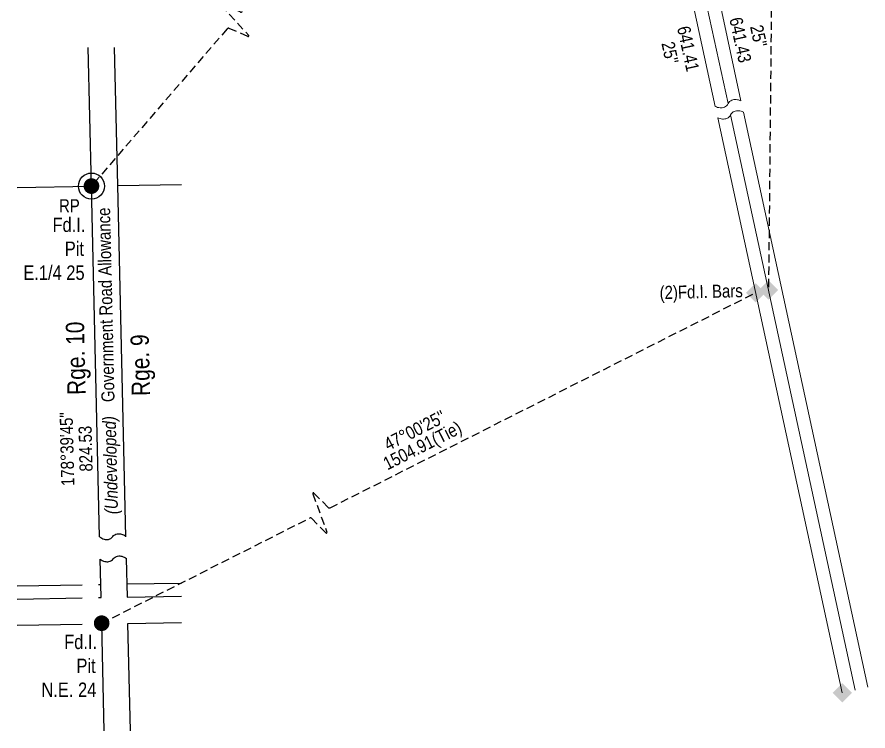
# Model space of a CAD drawing. Extents: x 612193 to 616452, y 5881780 to 5884628.
# Drawn here: x 613134 to 613785, y 5883039 to 5883586 of the extents above; entities that cross this region are included whole.
import ezdxf
from ezdxf.enums import TextEntityAlignment as Align

# ---------------------------------------------------------------- set-up
doc = ezdxf.new("R2010")
doc.units = 0
doc.header["$LTSCALE"] = 5
for name, pattern in [('foc-QUARTERLINE', [33, 25, -3, 2, -3]), ('foc-TIELINE', [1.875, 1.25, -0.625]), ('foc-UNSURVEYED', [12.5, 10, -2.5])]:
    doc.linetypes.add(name, pattern=pattern)
for name, color, linetype in [('35', 37, 'Continuous'), ('D-TXT', 6, 'Continuous'), ('L-BD', 7, 'Continuous'), ('L-MON', 1, 'Continuous'), ('L-MON-T', 1, 'Continuous'), ('L-QSEC', 8, 'foc-QUARTERLINE'), ('L-ROAD-T', 7, 'Continuous'), ('L-SEC', 7, 'Continuous'), ('L-TIE', 7, 'foc-TIELINE'), ('L-USEC', 7, 'foc-UNSURVEYED')]:
    doc.layers.add(name, color=color, linetype=linetype)
doc.layers.add('C-RW-T', color=13, linetype='Continuous', lineweight=9)
doc.layers.add('T-TEXT', color=48, linetype='Continuous', lineweight=18)
doc.styles.add('100L', font='ARIALN.TTF', dxfattribs={"height": 11})
doc.styles.add('80', font='ARIALN.TTF', dxfattribs={"height": 10})
doc.styles.add('80L', font='ARIALN.TTF', dxfattribs={"height": 10})
doc.styles.add('80LS', font='ARIALNI.TTF', dxfattribs={"height": 10})
doc.styles.get("Standard").update_dxf_attribs({"font": 'ARIALN.TTF'})

# ---------------------------------------------------------------- blocks, each defined once
blk = doc.blocks.new('SMONA')
blk.add_hatch(color=255).paths.add_polyline_path([(0, -1.49), (1.49, 0), (0, 1.49), (-1.49, 0)])
blk = doc.blocks.new('SMONAA')
blk.add_blockref('SMONA', (0, 0))
blk = doc.blocks.new('SMONB')
at = {"color": 1}
blk.add_solid([(0, 1.2), (1.2, 0), (-1.2, 0), (0, -1.2)], dxfattribs=at)
blk = doc.blocks.new('SMONBB')
blk.add_blockref('SMONB', (0, 0))
blk = doc.blocks.new('SMONCC')
for name in ['SMONAA', 'SMONBB']:
    blk.add_blockref(name, (0, 0))
blk = doc.blocks.new('FDIBAR')
blk.add_blockref('SMONCC', (0, 0))
blk = doc.blocks.new('fdia')
at = {"color": 255, "const_width": 1}
blk.add_lwpolyline([(-0.5, 0, 1), (0.5, 0, 1)], format="xyb", close=True, dxfattribs=at)
blk = doc.blocks.new('Fdiaa')
blk.add_blockref('fdia', (0, 0))
blk = doc.blocks.new('fdib')
at = {"color": 1, "const_width": 1.6}
blk.add_lwpolyline([(-0.4, 0, 1), (0.4, 0, 1)], format="xyb", close=True, dxfattribs=at)
at = {"color": 1}
blk.add_circle((0, 0), 0.8, dxfattribs=at)
blk = doc.blocks.new('Fdibb')
blk.add_blockref('fdib', (0, 0))
blk = doc.blocks.new('fdicc')
for name in ['Fdibb', 'Fdiaa']:
    blk.add_blockref(name, (0, 0))
blk = doc.blocks.new('FDI')
blk.add_blockref('fdicc', (0, 0))
blk = doc.blocks.new('*U514')
at = {"layer": '35', "color": 3}
blk.add_circle((0, 0), 10, dxfattribs=at)
at = {"layer": '35', "color": 3, "style": '80'}
blk.add_attdef('RP_001', (-24.86, -20.06), '', height=10, dxfattribs=at)

msp = doc.modelspace()

# ---------------------------------------------------------------- linework, layer by layer
at = {"layer": 'C-RW-T'}
for p, q in [((613652.067, 5883592.682), (613668.414, 5883517.237)), ((613662.314, 5883592.924), (613678.25, 5883519.369)), ((613672.559, 5883593.165), (613688.084, 5883521.499)), ((613680.11, 5883510.782), (613775.479, 5883070.586)), ((613689.945, 5883512.912), (613785.305, 5883072.715)), ((613670.275, 5883508.65), (613765.653, 5883068.457))]:
    msp.add_line(p, q, dxfattribs=at)
at = {"layer": 'C-RW-T', "flags": 128}
for points in [[(613688.084, 5883521.499, 0.0981962), (613684.37, 5883522.543, 0.1150249), (613681.101, 5883522.045, 0.1891018), (613678.249, 5883519.368, -0.1891018), (613675.397, 5883516.691, -0.1150249), (613672.129, 5883516.193, -0.0981962), (613668.414, 5883517.237)], [(613689.945, 5883512.912, 0.0981962), (613686.23, 5883513.956, 0.1150249), (613682.962, 5883513.459, 0.1891018), (613680.11, 5883510.781, -0.1891018), (613677.257, 5883508.104, -0.1150249), (613673.989, 5883507.607, -0.0981962), (613670.275, 5883508.65)]]:
    msp.add_lwpolyline(points, format="xyb", dxfattribs=at)
at = {"layer": 'L-QSEC'}
for p, q in [((613133.873, 5883455.24), (613190.86, 5883456.279)), ((613210.977, 5883456.646), (613259.774, 5883457.535))]:
    msp.add_line(p, q, dxfattribs=at)
at = {"layer": 'L-SEC'}
for p, q in [((613190.86, 5883456.279), (613188.384, 5883562.295)), ((613210.975, 5883456.749), (613208.51, 5883562.295)), ((613197.132, 5883187.754), (613190.86, 5883456.279)), ((613217.256, 5883187.825), (613210.975, 5883456.749)), ((613218.333, 5883141.681), (613217.644, 5883171.203)), ((613198.216, 5883141.335), (613197.529, 5883170.733)), ((613200.601, 5883039.223), (613198.686, 5883121.221)), ((613220.726, 5883039.223), (613218.803, 5883121.566))]:
    msp.add_line(p, q, dxfattribs=at)
at = {"layer": 'L-SEC', "flags": 128}
for points in [[(613197.132, 5883187.754, 0.0981962), (613200.581, 5883186.028, 0.1150249), (613203.884, 5883185.899, 0.1891018), (613207.189, 5883187.989, -0.1891018), (613210.494, 5883190.078, -0.1150249), (613213.797, 5883189.949, -0.0981962), (613217.246, 5883188.224)], [(613197.529, 5883170.733, 0.0981962), (613200.979, 5883169.007, 0.1150249), (613204.281, 5883168.878, 0.1891018), (613207.586, 5883170.968, -0.1891018), (613210.892, 5883173.057, -0.1150249), (613214.194, 5883172.928, -0.0981962), (613217.644, 5883171.203)]]:
    msp.add_lwpolyline(points, format="xyb", dxfattribs=at)
at = {"layer": 'L-TIE'}
for p, q in [((613712.486, 5883713.351), (613709.152, 5883376.735)), ((613294.864, 5883576.631), (613190.86, 5883456.279)), ((613373.528, 5883210.034), (613699.325, 5883374.605)), ((613198.674, 5883121.71), (613357.934, 5883202.158))]:
    msp.add_line(p, q, dxfattribs=at)
for points in [[(613306.287, 5883589.849, -0.3461516), (613304.769, 5883589.555), (613290.509, 5883595.601, 0.7725748), (613289.942, 5883594.817), (613311.208, 5883571.662, -0.7725748), (613310.641, 5883570.878), (613296.381, 5883576.925, 0.3461516), (613294.864, 5883576.631)], [(613373.528, 5883210.034, -0.3461516), (613372.012, 5883210.339), (613361.127, 5883221.358, 0.7725748), (613360.304, 5883220.848), (613371.158, 5883191.343, -0.7725748), (613370.335, 5883190.834), (613359.449, 5883201.852, 0.3461516), (613357.934, 5883202.158)]]:
    msp.add_lwpolyline(points, format="xyb", dxfattribs=at)
at = {"layer": 'L-USEC'}
for p, q in [((613133.873, 5883150.287), (613198.043, 5883151.39)), ((613133.873, 5883140.229), (613198.216, 5883141.335)), ((613133.873, 5883120.106), (613198.686, 5883121.221))]:
    msp.add_line(p, q, dxfattribs=at)
for points in [[(613217.978, 5883151.733), (613259.774, 5883152.451)], [(613218.151, 5883141.678), (613259.774, 5883142.394)], [(613218.62, 5883121.563), (613259.774, 5883122.271)]]:
    msp.add_lwpolyline(points, dxfattribs=at)

# ---------------------------------------------------------------- block references
at = {"layer": 'L-MON', "xscale": 0.999616, "yscale": 0.999616, "zscale": 0.999616}
msp.add_blockref('*U514', (613190.86, 5883456.279), dxfattribs=at).add_auto_attribs({'RP_001': 'RP'})
at = {"layer": 'L-MON', "xscale": 4.99808, "yscale": 4.99808, "zscale": 4.99808}
for name, p in [('FDI', (613190.86, 5883456.279)), ('FDIBAR', (613699.325, 5883374.605)), ('FDIBAR', (613709.152, 5883376.735)), ('FDI', (613198.674, 5883121.71)), ('FDIBAR', (613765.653, 5883068.457))]:
    msp.add_blockref(name, p, dxfattribs=at)

# ---------------------------------------------------------------- texts
at = {"layer": 'D-TXT', "color": 3, "char_height": 13.9946, "attachment_point": 1, "rotation": 91.337877, "style": '80L'}
for s, width, insert in [('Rge. 10', 73.75526, (613172.451, 5883296.252)), ('Rge. 9', 63.86109, (613221.779, 5883295.436))]:
    msp.add_mtext_dynamic_manual_height_columns(s, width=width, gutter_width=47.5, heights=[0], dxfattribs=dict(at, insert=insert))
at = {"layer": 'L-BD'}
for s, rotation, p in [('641.43', 282.227552, (613687.694, 5883568.171)), ('641.41', 282.227552, (613647.714, 5883561.438)), ('25"', 282.227552, (613701.616, 5883571.188)), ('25"', 282.227552, (613633.793, 5883558.421)), ('178°39\'45"', 91.337532, (613172.118, 5883254.935)), ('824.53', 91.337532, (613186.359, 5883255.268))]:
    msp.add_text(s, height=9.9962, rotation=rotation, dxfattribs=at).set_placement(p, align=Align.MIDDLE_CENTER)
at = {"layer": 'L-BD', "style": '80L'}
for s, height, p in [("47°00'25''", 9.9962, (613438.295, 5883269.348)), ('1504.91(Tie)', 9.99616, (613444.718, 5883256.634))]:
    msp.add_text(s, height=height, rotation=26.7998, dxfattribs=at).set_placement(p, align=Align.MIDDLE)
at = {"layer": 'L-MON', "char_height": 10.99572, "attachment_point": 1, "style": '100L'}
for s, insert in [('\\pi23.444;Fd.I.\\P\\pi32.857;Pit\\P\\pi1.1075;E.1/4 25', (613137.581, 5883432.175)), ('\\pi23.444;Fd.I.\\P\\pi32.857;Pit\\P\\pi6.0653;N.E. 24', (613146.508, 5883112.933))]:
    msp.add_mtext_dynamic_manual_height_columns(s, width=46.5155, gutter_width=55, heights=[0], dxfattribs=dict(at, insert=insert))
at = {"layer": 'L-MON-T', "style": '80L'}
msp.add_text('(2)Fd.I. Bars', height=9.99616, rotation=1.349183, dxfattribs=at).set_placement((613657.636, 5883374.274), align=Align.MIDDLE)
at = {"layer": 'L-ROAD-T', "style": '80L'}
msp.add_text('Government Road Allowance', height=9.99616, rotation=91.337877, dxfattribs=at).set_placement((613201.821, 5883365.38), align=Align.MIDDLE_CENTER)
at = {"layer": 'T-TEXT', "style": '80LS'}
msp.add_text('(Undeveloped)', height=9.99616, rotation=91.337877, dxfattribs=at).set_placement((613205.313, 5883242.684), align=Align.MIDDLE_CENTER)

doc.saveas('drawing.dxf')
